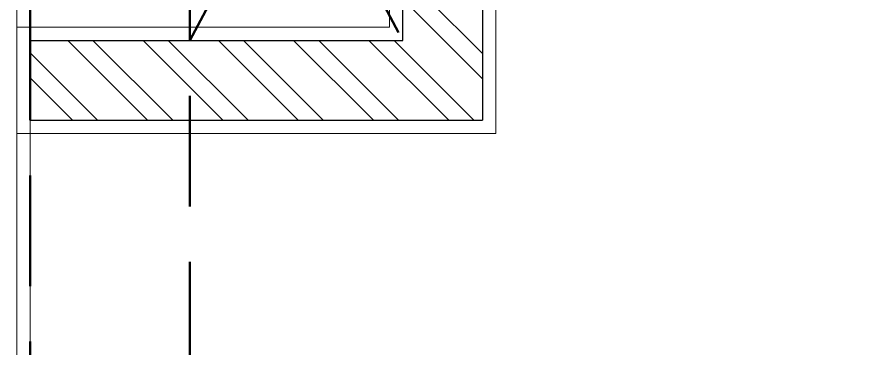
# Model space of a CAD drawing. Header units: inches. Extents: x -190799 to -189704, y -49100 to -46985.
# Drawn here: x -190498.36 to -190451.11, y -47436.24 to -47417.53 of the extents above; entities that cross this region are included whole.
import ezdxf

# ---------------------------------------------------------------- set-up
doc = ezdxf.new("R2010")
doc.units = ezdxf.units.IN
doc.header["$LTSCALE"] = 25
doc.header["$MEASUREMENT"] = 0
doc.linetypes.add('DASHED2', pattern=[0.375, 0.25, -0.125])
for name, color, linetype, lineweight in [('elevation', 6, 'Continuous', 9), ('hidden', 7, 'DASHED2', 5), ('PLASTER LINE', 1, 'Continuous', 5), ('PP-BEAM', 104, 'DASHED2', 50), ('PP-KITCHEN 1', 3, 'Continuous', 13), ('PP-ROOM 6', 3, 'Continuous', 13), ('PP-WALL', 7, 'Continuous', 30), ('sechatch', 8, 'Continuous', 0)]:
    doc.layers.add(name, color=color, linetype=linetype, lineweight=lineweight)

msp = doc.modelspace()

# ---------------------------------------------------------------- hatches: boundary and pattern name
at = {"layer": 'sechatch', "ltscale": 30}
h = msp.add_hatch(dxfattribs=at)
h.set_pattern_fill('ANSI32,_O', color=256, scale=8, angle=270)
h.set_pattern_definition([(314.9999999999999, (-190288.2656052027, -47628.91927916378), (2.121320343559643, 2.121320343559641), []), (314.9999999999999, (-190288.2656052027, -47630.33349272377), (2.121320343559643, 2.121320343559641), [])])
h.paths.add_polyline_path([(-190284.610429467, -47625.86745093932), (-190293.610429467, -47625.86745093932), (-190293.6104294669, -47630.36745093932), (-190284.610429467, -47630.36745093932)])
h.paths.add_polyline_path([(-190284.610429467, -47630.36745093932), (-190293.6104294669, -47630.36745093932), (-190293.6104294669, -47634.86745093929), (-190284.610429467, -47634.86745093929)])
h.paths.add_polyline_path([(-190260.610429467, -47396.36745093932), (-190265.110429467, -47396.36745093932), (-190265.110429467, -47448.46450380797), (-190260.610429467, -47448.46450380797), (-190260.610429467, -47433.86745093935), (-190250.1104294668, -47433.86745093935), (-190250.1104294668, -47424.86745093936), (-190260.610429467, -47424.86745093936)])
h.paths.add_polyline_path([(-190260.610429467, -47448.46450380797), (-190265.110429467, -47448.46450380797), (-190265.110429467, -47465.36745093932), (-190269.610429467, -47465.36745093932), (-190269.610429467, -47469.86745093932), (-190265.110429467, -47469.86745093932), (-190265.110429467, -47625.86745093932), (-190260.610429467, -47625.86745093932)])
h.paths.add_polyline_path([(-190406.1104294669, -47372.36745093933), (-190488.610429467, -47372.36745093933), (-190488.610429467, -47396.36745093932), (-190476.610429467, -47396.3674509393), (-190476.610429467, -47418.86745093933), (-190497.6104294669, -47418.86745093933), (-190497.6104294669, -47423.36745093932), (-190488.6104294669, -47423.36745093932), (-190472.110429467, -47423.36745093932), (-190472.110429467, -47381.36745093932), (-190406.110429467, -47381.36745093932)])
h.paths.add_polyline_path([(-190401.610429467, -47465.36745093938), (-190401.610429467, -47469.86745093939), (-190269.610429467, -47469.86745093932), (-190269.610429467, -47465.36745093932), (-190361.1104294669, -47465.36745093932), (-190361.1104294669, -47462.36745093932), (-190365.6104294669, -47462.36745093932), (-190365.610429467, -47465.36745093932)])
h.paths.add_polyline_path([(-190365.6104294669, -47423.36745093933), (-190361.110429467, -47423.36745093932), (-190361.110429467, -47381.36745093935), (-190272.610429467, -47381.36745093935), (-190272.610429467, -47372.36745093933), (-190370.1104294669, -47372.36745093933), (-190370.1104294669, -47381.36745093935), (-190365.6104294669, -47381.36745093935)])

# ---------------------------------------------------------------- linework, layer by layer
at = {"layer": 'elevation'}
for p, q in [((-190498.360429467, -47397.11745093932), (-190498.3604294669, -47418.11745093935)), ((-190498.360429467, -47461.61745093935), (-190498.3604294669, -47424.11745093932))]:
    msp.add_line(p, q, dxfattribs=at)
at = {"layer": 'hidden', "ltscale": 0.3}
for p, q in [((-190497.610429467, -47418.11745093935), (-190497.610429467, -47397.11745093932)), ((-190497.610429467, -47424.11745093932), (-190497.610429467, -47461.61745093935))]:
    msp.add_line(p, q, dxfattribs=at)
at = {"layer": 'PLASTER LINE', "ltscale": 30}
for p, q in [((-190471.360429467, -47424.11745093932), (-190471.360429467, -47382.11745093936)), ((-190477.360429467, -47418.11745093933), (-190477.360429467, -47397.11745093932)), ((-190498.3604294669, -47418.11745093935), (-190498.3604294669, -47424.11745093932)), ((-190498.3604294669, -47418.11745093933), (-190477.360429467, -47418.11745093933)), ((-190498.3604294669, -47424.11745093932), (-190471.360429467, -47424.11745093932))]:
    msp.add_line(p, q, dxfattribs=at)
at = {"layer": 'PP-BEAM'}
for p, q in [((-190497.6104294668, -48473.36745093921), (-190497.610429467, -47372.36745093913)), ((-190488.6104294668, -48468.86745093921), (-190488.6104294668, -47372.36745093913)), ((-190488.6104294669, -47396.36745093913), (-190488.6104294669, -47418.86745093913)), ((-190488.6104294669, -47418.86745093913), (-190476.610429467, -47396.36745093911)), ((-190488.6104294669, -47396.36745093913), (-190476.610429467, -47418.86745093913))]:
    msp.add_line(p, q, dxfattribs=at)
at = {"layer": 'PP-KITCHEN 1', "ltscale": 30}
msp.add_lwpolyline([(-190472.110429467, -47381.36745093932), (-190365.6104294669, -47381.36745093935), (-190365.610429467, -47465.36745093932), (-190472.110429467, -47465.36745093932), (-190472.110429467, -47462.36745093932), (-190497.6104294669, -47462.36745093932), (-190497.610429467, -47423.36745093932), (-190472.110429467, -47423.36745093932), (-190472.110429467, -47381.36745093932)], dxfattribs=at)
at = {"layer": 'PP-ROOM 6', "color": 3, "ltscale": 30}
msp.add_lwpolyline([(-190471.360429467, -47382.11745093936), (-190366.3604294669, -47382.11745093932), (-190366.3604294669, -47464.61745093933), (-190471.360429467, -47464.61745093933), (-190471.360429467, -47461.61745093935), (-190498.3604294669, -47461.61745093935), (-190498.3604294669, -47424.11745093932), (-190471.360429467, -47424.11745093932), (-190471.360429467, -47382.11745093936)], dxfattribs=at)
at = {"layer": 'PP-WALL', "ltscale": 10}
for p, q in [((-190472.110429467, -47381.36745093932), (-190472.110429467, -47423.36745093932)), ((-190476.610429467, -47418.86745093933), (-190476.610429467, -47396.3674509393)), ((-190497.6104294669, -47418.86745093933), (-190476.610429467, -47418.86745093933)), ((-190497.6104294669, -47423.36745093932), (-190472.110429467, -47423.36745093932))]:
    msp.add_line(p, q, dxfattribs=at)
at = {"layer": 'PP-WALL'}
msp.add_line((-190497.6104294669, -47423.36745093932), (-190497.6104294669, -47418.86745093933), dxfattribs=at)

doc.saveas('drawing.dxf')
